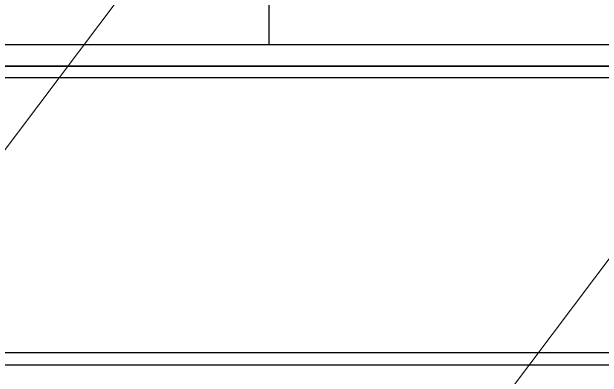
# Model space of a CAD drawing. Header units: millimetres. Extents: x 8981 to 59433, y 5244 to 14154.
# Drawn here: x 16883.3 to 17160.3, y 10462 to 10633.4 of the extents above; entities that cross this region are included whole.
import ezdxf

# ---------------------------------------------------------------- set-up
doc = ezdxf.new("R2010")
doc.units = ezdxf.units.MM
doc.linetypes.add('CENTERX2', pattern=[101.6, 63.5, -12.7, 12.7, -12.7])
doc.layers.add('1实线层', color=7, linetype='Continuous', lineweight=30)
doc.layers.add('铁心', color=3, linetype='Continuous', lineweight=0)
doc.layers.add('3中心线层', color=1, linetype='CENTERX2')

msp = doc.modelspace()

# ---------------------------------------------------------------- linework, layer by layer
at = {"layer": '1实线层'}
for p, q in [((17563.964, 10602.338), (16443.964, 10602.338)), ((17563.964, 10473.338), (16443.964, 10473.338))]:
    msp.add_line(p, q, dxfattribs=at)
for points in [[(17438.964, 10617.838), (16568.964, 10617.838), (16568.964, 10607.838), (17438.964, 10607.838)], [(17563.964, 10607.838), (16443.964, 10607.838), (16443.964, 10467.838), (17563.964, 10467.838)]]:
    msp.add_lwpolyline(points, close=True, dxfattribs=at)
at = {"layer": '3中心线层'}
msp.add_line((17003.964, 10617.838), (17003.964, 12432.838), dxfattribs=at)
at = {"layer": '铁心'}
for p, q in [((17003.964, 10733.384), (16703.67, 10334.348)), ((17325.894, 10733.384), (17025.6, 10334.348))]:
    msp.add_line(p, q, dxfattribs=at)

doc.saveas('drawing.dxf')
